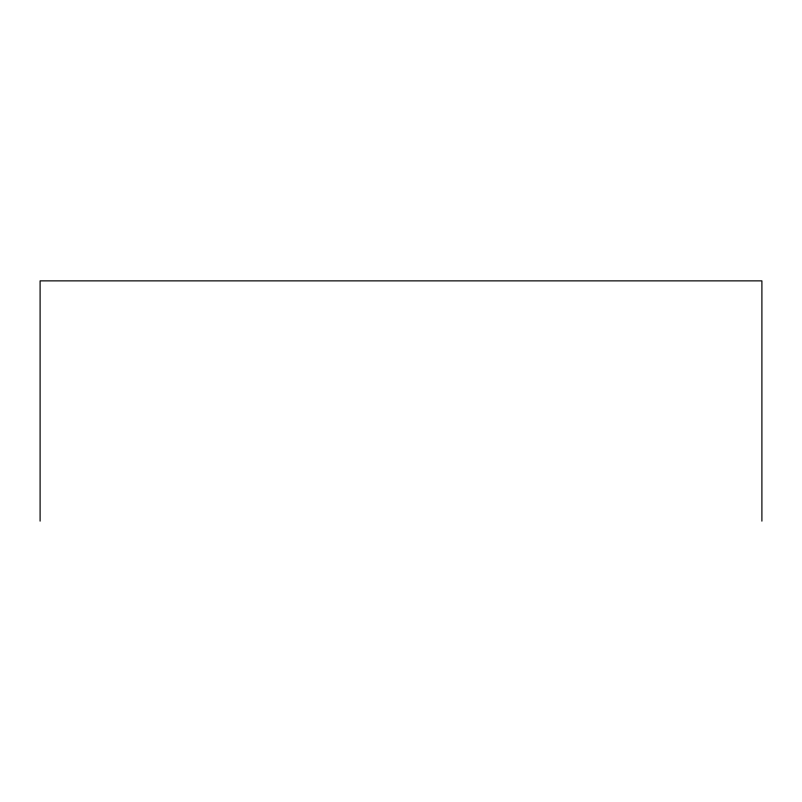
<?xml version="1.0" encoding="UTF-8"?>
<svg xmlns="http://www.w3.org/2000/svg" width="802" height="802" viewBox="0 0 802 802"><rect width="100%" height="100%" fill="white"/><g stroke="black" fill="none" stroke-linecap="round" stroke-linejoin="round"><path stroke-width="1.2" d="M761.9 521.13L761.9 280.87L40.1 280.87L40.1 521.13"/></g></svg>
